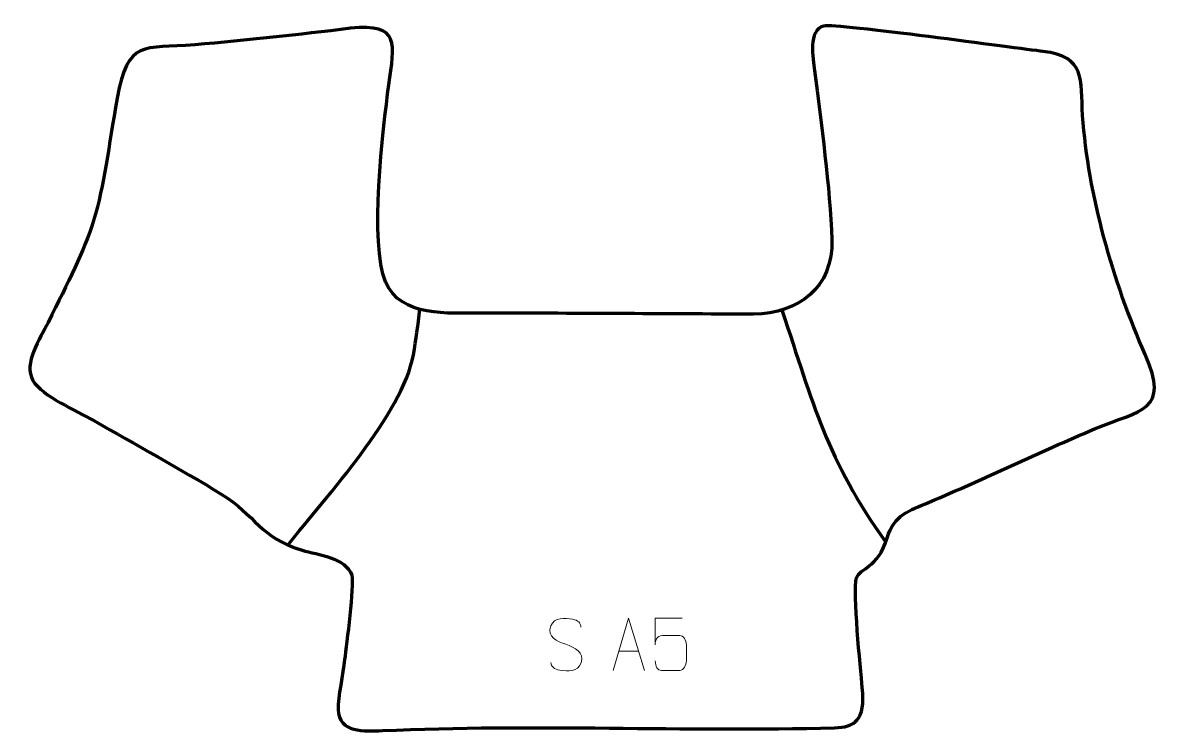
# Model space of a CAD drawing. Header units: millimetres. Extents: x -442 to 105, y 225 to 563.
import ezdxf

# ---------------------------------------------------------------- set-up
doc = ezdxf.new("R2010")
doc.units = ezdxf.units.MM
doc.header["$MEASUREMENT"] = 0
doc.layers.add('layer 2', color=7, linetype='Continuous')
doc.layers.add('layer 3', color=7, linetype='Continuous')

msp = doc.modelspace()

# ---------------------------------------------------------------- linework, layer by layer
at = {"layer": 'layer 2', "color": 140, "lineweight": 158}
msp.add_open_spline([(-315.4464, 314.6196), (-297.204, 337.8072), (-260.7965, 376.8707), (-255.5896, 405.327), (-255.5896, 405.327), (-254.2822, 412.4722), (-253.5067, 419.7469), (-252.4601, 426.9385)], degree=3, knots=[0, 0, 0, 0, 0.33333333, 0.33333333, 0.33333333, 0.33333333, 1, 1, 1, 1], dxfattribs=at)
msp.add_open_spline([(-79.9311, 426.6227), (-64.8524, 381.5134), (-58.6221, 355.5123), (-30.4032, 316.0286)], degree=3, dxfattribs=at)
at = {"layer": 'layer 2', "color": 250, "lineweight": 9}
for points, knots in [([(-182.9175, 267.3873), (-187.1658, 268.8577), (-192.0739, 270.6535), (-190.0688, 276.1738), (-190.0688, 276.1738), (-188.5653, 280.3137), (-183.3517, 279.9252), (-179.7481, 279.3241), (-179.7481, 279.3241), (-176.8875, 278.8469), (-176.0228, 277.6337), (-175.7122, 275.5496)], [0, 0, 0, 0, 0.25, 0.25, 0.25, 0.25, 0.5, 0.5, 0.5, 0.5, 1, 1, 1, 1]), ([(-160.388, 254.9105), (-160.388, 254.9105), (-153.017, 279.864), (-153.017, 279.864), (-153.017, 279.864), (-153.017, 279.864), (-145.4471, 254.9105), (-145.4471, 254.9105)], [0, 0, 0, 0, 0.33333333, 0.33333333, 0.33333333, 0.33333333, 1, 1, 1, 1]), ([(-127.5234, 279.842), (-127.5234, 279.842), (-140.3751, 279.842), (-140.3751, 279.842), (-140.3751, 279.842), (-140.3748, 275.6114), (-140.3748, 271.3805), (-140.3751, 267.1493), (-140.3751, 267.1493), (-140.3754, 270.4594), (-138.7444, 271.5312), (-135.9324, 271.5917), (-135.9324, 271.5917), (-133.4928, 271.592), (-131.0533, 271.592), (-128.6141, 271.5917), (-128.6141, 271.5917), (-126.9643, 271.5985), (-125.4894, 269.218), (-125.4609, 267.1493), (-125.4609, 267.1493), (-125.4612, 264.562), (-125.4612, 261.9744), (-125.4609, 259.3867), (-125.4609, 259.3867), (-125.4147, 257.4273), (-126.9141, 254.991), (-128.54, 254.9325), (-128.54, 254.9325), (-130.4965, 254.9328), (-135.3915, 254.9328), (-137.3485, 254.9325), (-137.3485, 254.9325), (-139.194, 254.9237), (-140.3011, 256.8885), (-140.3219, 259.4396)], [0, 0, 0, 0, 0.1, 0.1, 0.1, 0.1, 0.2, 0.2, 0.2, 0.2, 0.3, 0.3, 0.3, 0.3, 0.4, 0.4, 0.4, 0.4, 0.5, 0.5, 0.5, 0.5, 0.6, 0.6, 0.6, 0.6, 0.7, 0.7, 0.7, 0.7, 0.8, 0.8, 0.8, 0.8, 1, 1, 1, 1]), ([(-182.9175, 267.3872), (-178.8989, 265.7405), (-173.8694, 263.8522), (-175.7034, 258.4919), (-175.7034, 258.4919), (-177.1632, 254.2255), (-182.074, 254.4822), (-185.8001, 255.0369), (-185.8001, 255.0369), (-188.5501, 255.4467), (-189.771, 256.6602), (-190.149, 258.7724)], [0, 0, 0, 0, 0.25, 0.25, 0.25, 0.25, 0.5, 0.5, 0.5, 0.5, 1, 1, 1, 1])]:
    msp.add_open_spline(points, degree=3, knots=knots, dxfattribs=at)
msp.add_open_spline([(-157.6654, 264.1599), (-157.6654, 264.1599), (-148.1697, 264.1599), (-148.1697, 264.1599)], degree=3, dxfattribs=at)
at = {"layer": 'layer 3', "color": 242, "lineweight": 158}
msp.add_open_spline([(-359.8344, 552.9604), (-334.7958, 555.1551), (-310.5211, 557.7008), (-285.5772, 560.7874), (-285.5772, 560.7874), (-261.614, 563.3471), (-264.6368, 553.5071), (-267.3085, 533.8538), (-267.3085, 533.8538), (-270.107, 513.0344), (-276.5525, 457.7835), (-268.9058, 440.0356), (-268.9058, 440.0356), (-261.5576, 422.9805), (-238.8776, 425.1689), (-223.2184, 425.1445), (-223.2184, 425.1445), (-179.9565, 425.0744), (-136.7041, 424.7795), (-93.447, 424.6323), (-93.447, 424.6323), (-71.8984, 424.9347), (-55.5485, 437.3451), (-56.117, 460.0689), (-56.117, 460.0689), (-56.9907, 485.1693), (-61.2353, 515.55), (-64.3659, 540.7787), (-64.3659, 540.7787), (-65.0513, 546.3023), (-67.6063, 560.1853), (-59.8814, 561.8961), (-59.8814, 561.8961), (-53.8392, 563.2344), (32.2489, 551.1364), (44.5098, 549.8091), (44.5098, 549.8091), (65.1059, 547.0948), (62.3035, 536.7324), (63.4246, 519.2709), (63.4246, 519.2709), (66.0732, 481.6334), (77.8915, 439.8684), (93.2846, 405.4768), (93.2846, 405.4768), (105.0917, 378.108), (91.5606, 379.397), (69.0782, 369.9513), (69.0782, 369.9513), (42.7227, 358.8783), (16.7325, 346.2805), (-9.7158, 335.0729), (-9.7158, 335.0729), (-19.4836, 330.9906), (-26.543, 329.1108), (-29.6952, 318.0293), (-29.6952, 318.0293), (-34.6097, 303.055), (-42.2679, 304.2371), (-44.5404, 298.795), (-44.5404, 298.795), (-46.0969, 292.6765), (-42.5324, 256.1234), (-41.6169, 246.834), (-41.6169, 246.834), (-40.0537, 230.9732), (-45.1472, 227.8546), (-54.8666, 227.5975), (-54.8666, 227.5975), (-125.7844, 225.7214), (-198.7279, 229.5424), (-270.4047, 226.2604), (-270.4047, 226.2604), (-278.8312, 225.8746), (-291.2484, 225.1081), (-291.4737, 236.2989), (-291.4737, 236.2989), (-291.5901, 242.078), (-289.1737, 253.5394), (-288.3919, 260.1292), (-288.3919, 260.1292), (-287.5331, 267.4043), (-283.7547, 295.2709), (-284.9836, 300.2955), (-284.9836, 300.2955), (-287.8145, 308.6816), (-301.1677, 310.1165), (-308.5879, 312.1437), (-308.5879, 312.1437), (-328.7967, 318.0823), (-330.586, 328.8187), (-347.1717, 338.9496), (-347.1717, 338.9496), (-366.8187, 350.9503), (-387.8904, 362.3879), (-407.9453, 373.9338), (-407.9453, 373.9338), (-415.8132, 378.4315), (-432.7939, 385.7469), (-436.9855, 393.0266), (-436.9855, 393.0266), (-441.7278, 401.2626), (-433.5519, 412.8996), (-429.6975, 420.7151), (-429.6975, 420.7151), (-420.163, 440.0483), (-412.6328, 454.3448), (-408.0606, 469.2727), (-408.0606, 469.2727), (-402.8367, 486.3287), (-401.0291, 504.0074), (-396.8087, 527.4671), (-396.8087, 527.4671), (-391.7321, 555.6859), (-384.4358, 551.0518), (-359.8344, 552.9604)], degree=3, knots=[0, 0, 0, 0, 0.03333333, 0.03333333, 0.03333333, 0.03333333, 0.06666667, 0.06666667, 0.06666667, 0.06666667, 0.1, 0.1, 0.1, 0.1, 0.13333333, 0.13333333, 0.13333333, 0.13333333, 0.16666667, 0.16666667, 0.16666667, 0.16666667, 0.2, 0.2, 0.2, 0.2, 0.23333333, 0.23333333, 0.23333333, 0.23333333, 0.26666667, 0.26666667, 0.26666667, 0.26666667, 0.3, 0.3, 0.3, 0.3, 0.33333333, 0.33333333, 0.33333333, 0.33333333, 0.36666667, 0.36666667, 0.36666667, 0.36666667, 0.4, 0.4, 0.4, 0.4, 0.43333333, 0.43333333, 0.43333333, 0.43333333, 0.46666667, 0.46666667, 0.46666667, 0.46666667, 0.5, 0.5, 0.5, 0.5, 0.53333333, 0.53333333, 0.53333333, 0.53333333, 0.56666667, 0.56666667, 0.56666667, 0.56666667, 0.6, 0.6, 0.6, 0.6, 0.63333333, 0.63333333, 0.63333333, 0.63333333, 0.66666667, 0.66666667, 0.66666667, 0.66666667, 0.7, 0.7, 0.7, 0.7, 0.73333333, 0.73333333, 0.73333333, 0.73333333, 0.76666667, 0.76666667, 0.76666667, 0.76666667, 0.8, 0.8, 0.8, 0.8, 0.83333333, 0.83333333, 0.83333333, 0.83333333, 0.86666667, 0.86666667, 0.86666667, 0.86666667, 0.9, 0.9, 0.9, 0.9, 0.93333333, 0.93333333, 0.93333333, 0.93333333, 1, 1, 1, 1], dxfattribs=at)

doc.saveas('drawing.dxf')
